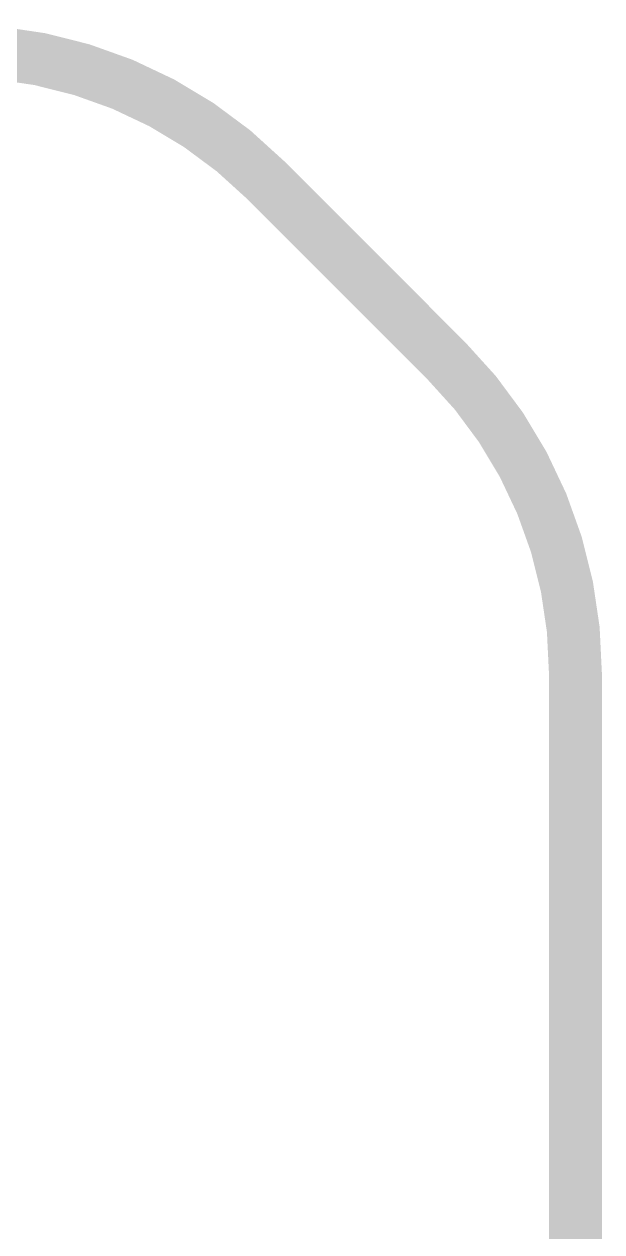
# Model space of a CAD drawing. Header units: inches. Extents: x -11 to 1110, y -7 to 455.
# Drawn here: x 612.3 to 615.62, y 138.9 to 145.86 of the extents above; entities that cross this region are included whole.
import ezdxf

# ---------------------------------------------------------------- set-up
doc = ezdxf.new("R2010")
doc.units = ezdxf.units.IN
doc.layers.add('Bottom Layer', color=5, linetype='Continuous')

msp = doc.modelspace()

# ---------------------------------------------------------------- linework, layer by layer
at = {"layer": 'Bottom Layer'}
for points in [[(611.8917, 145.7034, 0.3048, 0.3048, -0.198912), (613.6878, 144.9594, 0.3048, 0.3048, 0)], [(613.6878, 144.9594, 0.3048, 0.3048, 0), (614.7282, 143.919, 0.3048, 0.3048, 0)], [(614.7282, 143.919, 0.3048, 0.3048, -0.198912), (615.4722, 142.1229, 0.3048, 0.3048, 0)], [(615.4722, 128.947, 0.3048, 0.3048, 0), (615.4722, 142.1229, 0.3048, 0.3048, 0)]]:
    msp.add_lwpolyline(points, format="xyseb", dxfattribs=at)
for points in [[(613.6116, 144.9594, 0.1524, 0.1524, 1), (613.764, 144.9594, 0.1524, 0.1524, 1)], [(613.6116, 144.9594, 0.1524, 0.1524, 1), (613.764, 144.9594, 0.1524, 0.1524, 1)], [(614.652, 143.919, 0.1524, 0.1524, 1), (614.8044, 143.919, 0.1524, 0.1524, 1)], [(614.652, 143.919, 0.1524, 0.1524, 1), (614.8044, 143.919, 0.1524, 0.1524, 1)], [(615.396, 142.1229, 0.1524, 0.1524, 1), (615.5484, 142.1229, 0.1524, 0.1524, 1)], [(615.396, 142.1229, 0.1524, 0.1524, 1), (615.5484, 142.1229, 0.1524, 0.1524, 1)]]:
    msp.add_lwpolyline(points, format="xyseb", close=True, dxfattribs=at)

doc.saveas('drawing.dxf')
